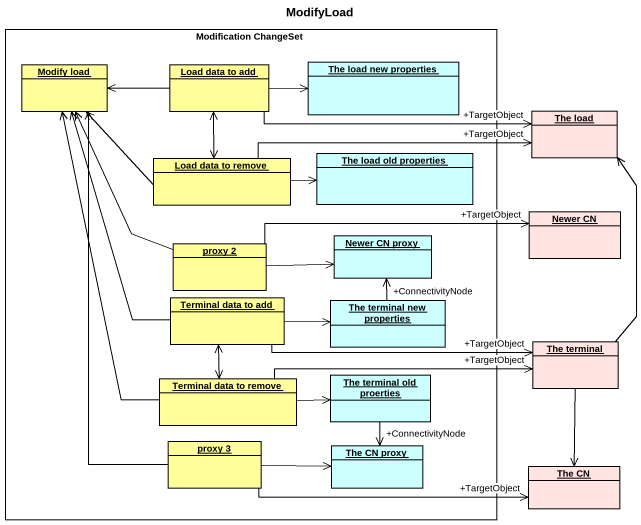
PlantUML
@startuml
title ModifyLoad
hide circle
hide empty members
rectangle "Modification ChangeSet" as Modification_ChangeSet {
  object "Modify load" as Modify_load #FFFE99
  object "Load data to add" as Load_data_to_add #FFFE99
  object "The load new properties" as The_load_new_properties #CCFFFF
  object "The load old properties" as The_load_old_properties #CCFFFF
  object "Load data to remove" as Load_data_to_remove #FFFE99
  object "proxy 2" as proxy_2 #FFFE99
  object "Newer CN proxy" as Newer_CN_proxy #CCFFFF
  object "Terminal data to add" as Terminal_data_to_add #FFFE99
  object "The terminal new properties" as The_terminal_new_properties #CCFFFF
  object "Terminal data to remove" as Terminal_data_to_remove #FFFE99
  object "The terminal old proerties" as The_terminal_old_proerties #CCFFFF
  object "proxy 3" as proxy_3 #FFFE99
  object "The CN proxy" as The_CN_proxy #CCFFFF
}
object "The load" as The_load #FFE4E1
object "Newer CN" as Newer_CN #FFE4E1
object "The terminal" as The_terminal #FFE4E1
object "The CN" as The_CN #FFE4E1
Load_data_to_add -left-> Modify_load
Load_data_to_add -right-> The_load_new_properties
Load_data_to_add -right-> "+TargetObject" The_load
Load_data_to_remove -left-> Modify_load
Load_data_to_remove <-up-> Load_data_to_add
Load_data_to_remove -right-> "+TargetObject" The_load
Load_data_to_remove -right-> The_load_old_properties
proxy_2 -up-> Modify_load
proxy_2 -right-> "+TargetObject" Newer_CN
proxy_2 -right-> Newer_CN_proxy
Terminal_data_to_add -up-> Modify_load
Terminal_data_to_add -right-> The_terminal_new_properties
Terminal_data_to_add -right-> "+TargetObject" The_terminal
The_terminal_new_properties -up-> "+ConnectivityNode" Newer_CN_proxy
The_terminal -up-> The_load
The_terminal --> The_CN
Terminal_data_to_remove -up-> Modify_load
Terminal_data_to_remove <-up-> Terminal_data_to_add
Terminal_data_to_remove -right-> "+TargetObject" The_terminal
Terminal_data_to_remove -right-> The_terminal_old_proerties
The_terminal_old_proerties --> "+ConnectivityNode" The_CN_proxy
proxy_3 -up-> Modify_load
proxy_3 -right-> The_CN_proxy
proxy_3 -right-> "+TargetObject" The_CN
@enduml
